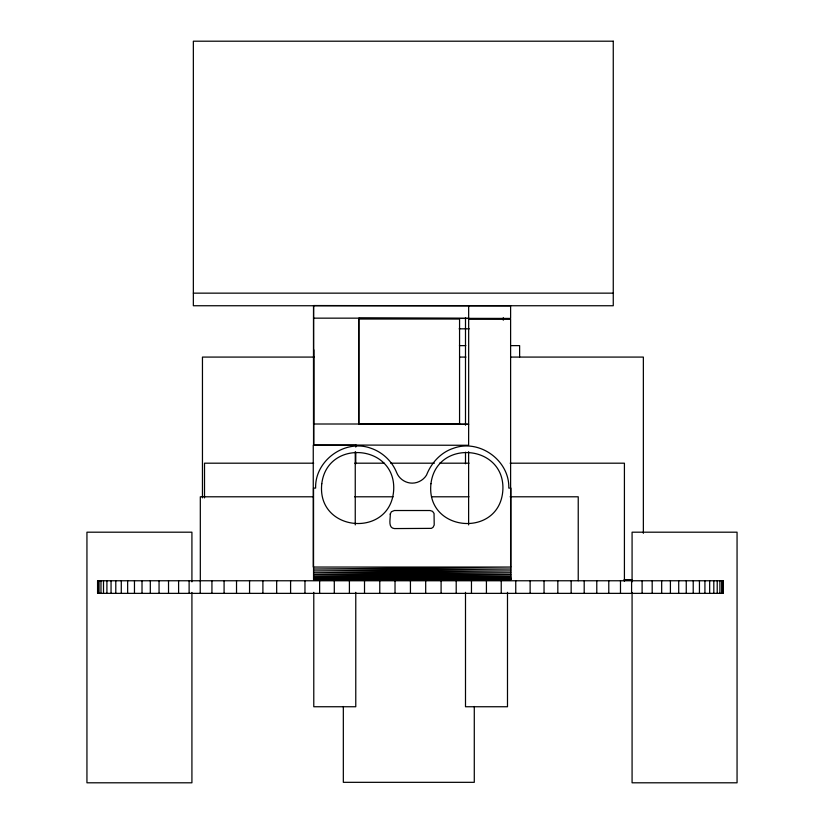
<?xml version="1.0" encoding="UTF-8"?>
<svg xmlns="http://www.w3.org/2000/svg" width="824" height="824" viewBox="0 0 824 824"><rect width="100%" height="100%" fill="white"/><g stroke="black" fill="none" stroke-linecap="round" stroke-linejoin="round"><path stroke-width="1.24" d="M358.79 424.01L358.831 318.157L313.542 318.157L313.573 424.01L459.565 424L459.565 319.032L358.79 319.032L358.79 424L468.66 424.278L468.619 445.279L313.542 445.001L313.573 305.549L510.612 305.828L510.612 318.424L358.842 318.198L468.671 318.424L468.66 424.278L459.71 424.257M313.542 318.157L313.573 305.539M313.542 579.488L510.89 579.035L313.542 579.035L510.89 578.273L313.542 578.273L510.89 577.243L313.542 577.243L510.89 575.955L313.542 575.955L510.89 574.452L313.542 574.452L510.89 572.773L313.542 572.773L510.89 570.939L313.542 570.939L510.89 569.024L313.542 569.024L510.89 567.046L313.542 567.046M193.352 293.148L613.262 293.148M468.66 319.3L510.612 319.3L510.612 567.046M459.123 328.827L469.278 328.827M459.432 345.627L465.838 345.627M510.664 345.627L519.625 345.627L519.625 357.142M314.284 357.08L202.457 357.08L202.457 497.851M459.545 357.08L465.972 357.08M510.962 357.08L643.359 357.08L643.359 533.324M355.247 445.279L313.254 445.279L313.254 567.046M313.666 463.191L204.517 463.191L204.517 497.902M354.753 463.191L384.293 463.191M390.71 463.191L434.372 463.191M439.501 463.191L469.041 463.191M510.128 463.191L624.417 463.191L624.417 581.456M313.429 496.79L200.314 496.79L200.314 580.766M354.567 496.79L393.13 496.79M431.694 496.79L468.969 496.79M510.097 496.79L578.232 496.79L578.232 580.766M313.542 579.643L510.89 579.643L510.89 488.086L508.789 488.086C509.706 460.544 479.465 438.698 453.602 448.225C440.861 452.314 431.292 462.861 426.513 475.118C423.505 480.011 417.953 483.122 412.216 483.142C405.501 483.163 399.104 478.826 396.643 472.574C392.08 461.203 382.449 452.118 370.831 448.225C344.968 438.698 314.727 460.544 315.633 488.086L313.542 488.086L313.542 579.643L510.89 579.488M624.077 579.633L631.792 579.633M722.844 580.766L722.844 593.362M721.659 580.766L721.659 593.362M719.888 580.766L719.888 593.362M717.22 580.766L717.22 593.362M713.811 580.766L713.811 593.362M709.66 580.766L709.66 593.362M704.922 580.766L704.922 593.362M699.442 580.766L699.442 593.362M693.221 580.766L693.221 593.362M686.258 580.766L686.258 593.362M678.708 580.766L678.708 593.362M670.406 580.766L670.406 593.362M661.672 580.766L661.672 593.362M652.186 580.766L652.186 593.362M642.112 580.766L642.112 593.362M632.08 581.868L632.08 532.191L737.058 532.191L737.058 782.8L632.08 782.8L632.08 592.425M631.596 580.766L631.596 593.362M620.482 580.766L620.482 593.362M608.781 580.766L608.781 593.362M596.782 580.766L596.782 593.362M584.195 580.766L584.195 593.362M571.156 580.766L571.156 593.362M557.827 580.766L557.827 593.362M544.046 580.766L544.046 593.362M530.131 580.766L530.131 593.362M515.752 580.766L515.752 593.362M507.491 592.343L507.491 706.745L465.498 706.745L465.498 592.343M503.289 317.714L503.289 320.186M501.239 580.766L501.239 593.362M486.428 580.766L486.428 593.362M474.284 706.487L474.284 782.326L343.33 782.326L343.33 706.487M471.462 580.766L471.462 593.362M468.66 305.828L468.66 318.404M468.619 451.696L468.619 524.909M465.498 317.714L465.498 425.236M465.498 452.222L465.498 463.799M456.208 580.766L456.208 593.362M441.098 580.766L441.098 593.362M425.689 580.766L425.689 593.362M410.434 580.766L410.434 593.362M395.026 580.766L395.026 593.362M379.771 580.766L379.771 593.362M364.517 580.766L364.517 593.362M355.772 444.517L355.772 447.082M355.772 452.222L355.772 463.799M355.772 592.343L355.772 706.745L313.779 706.745L313.779 592.343M355.247 451.696L355.247 524.909M349.407 580.766L349.407 593.362M334.297 580.766L334.297 593.362M319.63 580.766L319.63 593.362M313.779 349.819L313.779 444.764M304.962 580.766L304.962 593.362M290.594 580.766L290.594 593.362M276.668 580.766L276.668 593.362M262.897 580.766L262.897 593.362M249.559 580.766L249.559 593.362M236.529 580.766L236.529 593.362M224.087 580.766L224.087 593.362M211.933 580.766L211.933 593.362M200.232 580.766L200.232 593.362M191.92 581.868L191.92 532.191L86.942 532.191L86.942 782.8L191.92 782.8L191.92 592.425M189.118 580.766L189.118 593.362M178.602 580.766L178.602 593.362M168.529 580.766L168.529 593.362M159.053 580.766L159.053 593.362M150.308 580.766L150.308 593.362M142.016 580.766L142.016 593.362M134.467 580.766L134.467 593.362M127.648 580.766L127.648 593.362M121.282 580.766L121.282 593.362M115.793 580.766L115.793 593.362M111.055 580.766L111.055 593.362M106.914 580.766L106.914 593.362M103.505 580.766L103.505 593.362M100.981 580.766L100.981 593.362M99.055 580.766L99.055 593.362M97.871 580.766L97.871 593.362M321.782 483.739C316.354 532.613 391.225 538.659 393.707 489.538C395.561 444.146 327.231 438.626 321.782 483.739M430.952 483.739C425.524 532.613 500.405 538.659 502.887 489.538C504.741 444.146 436.411 438.626 430.952 483.739M390.226 514.063C390.72 518.121 387.507 527.937 394.366 528.575L431.364 528.369L433.033 527.339L434.207 525.032L434.052 513.414L432.528 511.323L430.066 510.519L394.366 510.519L391.4 511.745L390.226 514.063M613.262 41.2L193.352 41.2L193.352 305.745L613.262 305.745L613.262 41.2M723.142 580.766L97.572 580.766L97.572 593.362L723.142 593.362L723.142 580.766"/></g></svg>
